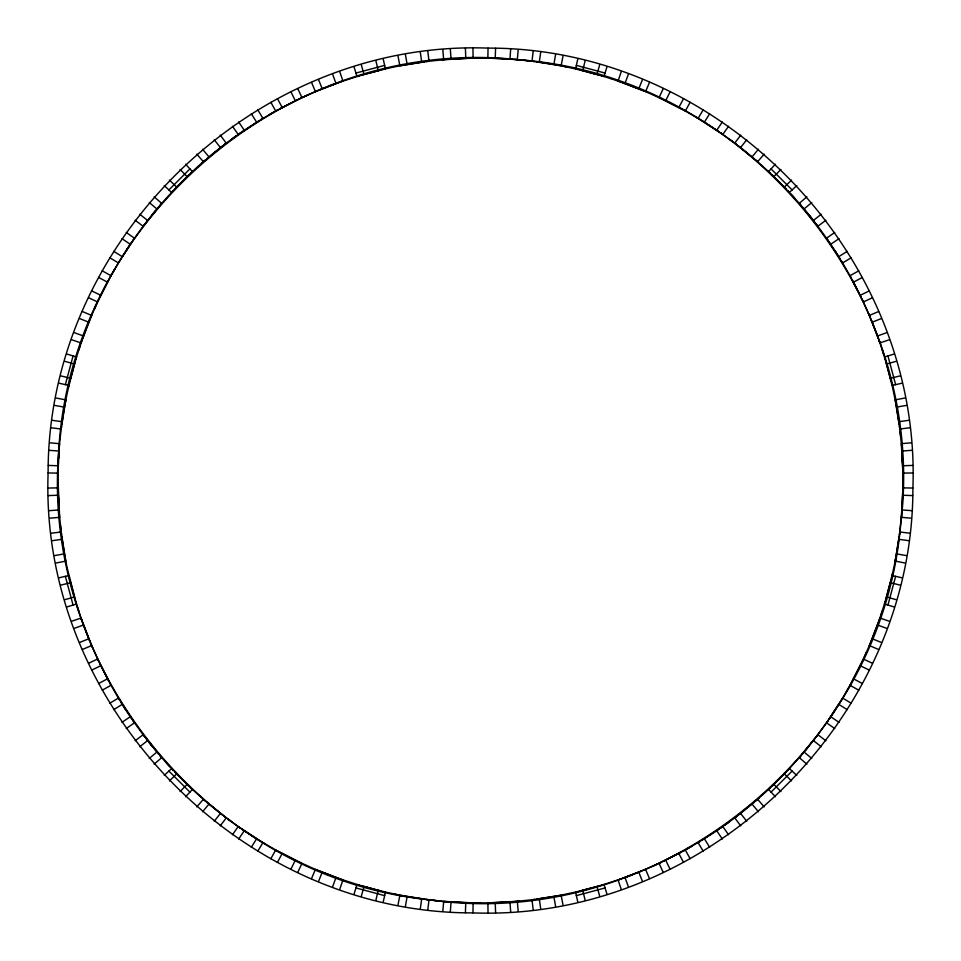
<?xml version="1.0" encoding="UTF-8"?>
<svg xmlns="http://www.w3.org/2000/svg" width="961" height="961" viewBox="0 0 961 961"><rect width="100%" height="100%" fill="white"/><g stroke="black" fill="none" stroke-linecap="round" stroke-linejoin="round"><path stroke-width="1.44" d="M48.11 472.956C39.389 705.542 240.202 913.491 472.956 912.89C705.542 921.611 913.491 720.798 912.89 488.044C921.611 255.458 720.798 47.509 488.044 48.11C255.458 39.389 47.509 240.202 48.11 472.956L58.092 473.124C57.744 233.787 279.363 34.284 517.318 59.642C746.961 75.006 929.395 296.3 900.661 524.658C881.285 754.001 656.831 932.542 429.014 899.82C205.546 876.828 32.446 659.174 60.351 436.258M58.032 480.5L58.165 470.422M472.956 912.89L473.124 902.908L443.682 901.358L426.324 899.46M488.044 48.11L487.876 58.092L517.318 59.642L534.676 61.54M58.225 468.427L59.282 448.331M901.718 512.669L902.775 492.573M902.835 490.578L902.835 470.458M465.412 912.686L465.761 902.715L448.331 901.718M502.687 58.609L495.215 58.285L495.588 48.314M58.609 458.385L58.921 453.34M902.079 507.66L902.391 502.615M450.337 911.893L451.033 901.947M502.615 58.609L509.979 59.065L510.663 49.107M59.438 446.348L59.63 443.706L49.696 442.805M901.562 514.652L899.46 534.676M442.805 911.304L443.682 901.358L446.348 901.562M518.195 49.696L517.318 59.642L514.652 59.438M60.339 436.342L61.54 426.324M427.801 909.731L429.014 899.82L399.884 895.208L382.826 891.508M533.199 51.269L531.986 61.18L561.116 65.792L578.174 69.492M61.792 424.354L63.246 414.335M899.208 536.646L896.048 556.527M420.317 908.746L421.699 898.859M539.301 62.141L540.683 52.254M69.492 382.826L65.78 399.92L61.18 429.014L51.269 427.801M891.508 578.174L895.208 561.092L899.82 531.986L909.731 533.199M64.952 404.473L63.234 414.407M405.41 906.379L407.14 896.553L424.354 899.208M546.593 63.234L553.872 64.447L555.59 54.621M65.78 399.92L65.312 402.515L65.792 399.908L55.99 397.986M895.22 561.08L895.688 558.485L895.208 561.092L905.01 563.014M397.986 905.01L399.884 895.208L402.515 895.688M563.014 55.99L561.116 65.792L558.485 65.312M68.363 387.727L76.484 356.987L66.946 354.068M894.054 606.932L884.516 604.013L892.637 573.273M383.223 901.862L385.469 892.144L356.987 884.516L354.068 894.054M606.932 66.946L604.013 76.484L575.531 68.856L577.777 59.138M69.961 380.892L70.573 378.322L60.891 375.883M890.427 582.678L891.039 580.108M375.883 900.109L378.298 890.427L361.456 885.826M585.117 60.891L582.702 70.573L580.108 69.961M70.573 378.322L72.447 371.078M900.109 585.117L890.427 582.702L885.826 599.544M71.162 376.063L75.174 361.456M888.577 589.838L889.838 584.937M59.138 383.223L65.36 384.652L73.06 355.942M887.94 605.058L895.64 576.348L901.862 577.777M361.3 896.193L364.051 886.607M599.7 64.807L596.949 74.393L589.838 72.423M75.739 359.546L81.961 340.398M885.261 601.454L879.039 620.602M75.967 358.741L76.484 356.987M884.516 604.013L885.033 602.259M78.706 349.948L80.316 345.155M880.684 615.845L882.294 611.052M339.714 889.393L342.957 879.952L315.424 869.381L299.508 862.221M621.287 71.607L618.043 81.048L645.576 91.619L661.492 98.779M82.622 338.524L86.118 329.022M871.171 641.263L878.378 622.476M332.59 886.871L336.002 877.489L319.737 871.171M641.263 89.829L624.962 83.499L628.41 74.129M98.779 299.508L91.607 315.46L81.048 342.957L71.607 339.714M862.221 661.492L869.393 645.552L879.952 618.043L889.393 621.287M89.829 319.737L86.094 329.094M318.499 881.465L322.235 872.204M638.765 88.796L642.501 79.535M90.598 317.899L91.607 315.448L82.43 311.532M878.57 649.468L869.381 645.576L870.402 643.101M90.911 317.118L91.619 315.424M869.381 645.576L870.089 643.882M311.532 878.57L315.424 869.381L317.899 870.402M649.468 82.43L645.576 91.619L643.101 90.598M94.55 308.661L96.653 304.072M864.347 656.928L866.45 652.339M297.742 872.432L301.958 863.386L275.687 850.005L260.599 841.211M663.258 88.568L659.042 97.614L685.313 110.996L700.401 119.789M99.644 297.718L104.112 288.636M852.227 681.217L861.356 663.282M290.931 869.188L295.303 860.215L279.783 852.227M681.217 108.773L665.673 100.773L670.069 91.812M108.773 279.783L104.076 288.708M277.477 862.329L282.162 853.524M678.838 107.476L683.523 98.671M109.722 278.029L119.789 260.599M851.278 682.971L846.365 691.74M270.846 858.726L275.687 850.005L278.029 851.278M690.154 102.274L685.313 110.996L682.971 109.722M112.137 273.681L114.671 269.2M848.863 687.319L841.211 700.401M257.776 851.182L262.918 842.629L238.184 826.568L224.105 816.249M736.895 144.751L722.804 134.42L698.082 118.371L703.224 109.818M120.834 258.905L131.801 242.028M829.199 718.972L840.166 702.095M251.338 847.242L256.623 838.773L242.028 829.199M718.972 131.801L704.353 122.215L709.662 113.758M126.191 250.401L128.99 246.196M832.01 714.804L834.809 710.599M238.676 839.013L244.262 830.748M716.738 130.252L722.324 121.987M132.918 240.382L144.751 224.105M828.082 720.618L816.249 736.895M232.454 834.737L238.184 826.568L240.382 828.082M720.618 132.918L722.792 134.42L728.546 126.263M220.249 825.871L226.255 817.895L203.336 799.348L196.789 806.88M740.751 135.129L734.745 143.105L757.664 161.652L764.211 154.12M145.964 222.52L158.637 206.879M802.363 754.121L815.036 738.48M214.255 821.271L220.405 813.414L206.879 802.363M754.121 158.637L740.583 147.574L746.745 139.729M152.174 214.627L155.406 210.735M805.594 750.265L808.826 746.373M202.531 811.781L208.945 804.129M752.055 156.871L758.469 149.219M159.922 205.366L173.388 190.41M801.078 755.634L787.612 770.59M185.569 796.777L192.38 789.474L166.541 763.19M794.459 197.81L768.62 171.526L775.431 164.223M174.758 188.969L181.821 181.713M772.007 786.266L786.242 772.031M174.734 772.007L187.047 784.416L180.091 791.576M786.266 188.993L773.953 176.584L780.909 169.424M164.223 185.569L168.908 189.93L189.93 168.908L185.569 164.223M775.431 796.777L771.07 792.092L792.092 771.07L796.777 775.431M188.993 174.734L181.773 181.773M169.424 780.909L176.596 773.977M791.576 180.091L784.404 187.023M190.434 173.364L197.87 166.493M770.566 787.636L755.598 801.102M164.223 775.431L171.526 768.62L173.364 770.566M796.777 185.569L789.474 192.38L787.636 190.434M197.81 166.541L205.402 159.898M720.582 828.094L734.769 817.883L759.394 797.798M201.606 163.202L226.255 143.105L240.418 132.906M154.12 764.211L161.652 757.664L143.105 734.745L132.906 720.582M806.88 196.789L799.348 203.336L817.895 226.255L828.094 240.418M206.915 158.613L214.687 152.126M738.444 815.06L754.085 802.387M149.219 758.469L156.871 752.055L145.94 738.444M815.06 222.556L804.117 208.921L811.781 202.531M222.556 145.94L214.627 152.174M139.729 746.745L147.586 740.595M813.414 220.405L821.271 214.255M224.129 144.727L226.231 143.117L220.249 135.129M740.751 825.871L734.745 817.895L736.871 816.273M224.802 144.21L226.255 143.105M734.745 817.895L736.198 816.79M135.129 740.751L143.105 734.745L144.727 736.871M825.871 220.249L817.895 226.255L816.273 224.129M232.178 138.708L236.298 135.789M724.702 825.211L728.822 822.292M126.263 728.546L134.432 722.816L118.371 698.082L109.71 682.935M834.737 232.454L826.568 238.184L842.629 262.918L851.29 278.065M242.052 131.777L258.941 120.81M718.948 829.223L702.059 840.19M121.987 722.324L130.252 716.738M830.748 244.262L839.013 238.676M113.758 709.662L122.227 704.377L131.777 718.948M829.223 242.052L838.785 256.635L847.242 251.338M260.635 119.777L278.065 109.71M700.365 841.223L682.935 851.29M109.818 703.224L118.371 698.082L119.777 700.365M851.182 257.776L842.629 262.918L841.223 260.635M269.26 114.635L273.669 112.149M687.331 848.851L691.74 846.365M102.274 690.154L110.996 685.313L97.614 659.042L90.586 643.065M858.726 270.846L850.005 275.687L863.386 301.958L870.414 317.935M279.819 108.761L297.754 99.62M663.246 861.38L681.181 852.239M98.671 683.523L107.476 678.838L99.62 663.246M861.38 297.754L853.512 282.138L862.329 277.477M91.812 670.069L100.785 665.697M860.215 295.303L869.188 290.931M299.544 98.767L317.935 90.586M661.456 862.233L652.339 866.45M88.568 663.258L97.614 659.042L98.767 661.456M872.432 297.742L863.386 301.958L862.233 299.544M304.06 96.665L308.733 94.514M656.94 864.335L643.065 870.414M82.43 649.468L91.619 645.576L81.048 618.043L75.727 601.418M885.273 359.582L879.952 342.933L869.381 315.424L878.57 311.532M319.773 89.817L338.56 82.61M622.44 878.39L641.227 871.183M79.535 642.501L88.796 638.765L82.61 622.44M878.39 338.56L872.204 322.223L881.465 318.499M329.179 86.058L333.839 84.328M627.161 876.672L631.821 874.942M74.129 628.41L83.511 624.998M877.489 336.002L886.871 332.59M340.434 81.949L359.582 75.727M620.566 879.051L601.418 885.273M71.607 621.287L81.048 618.043L81.949 620.566M879.051 340.434L879.94 342.933L889.393 339.714M66.946 606.932L76.484 604.013L67.246 568.263M895.7 402.551L892.132 385.445L884.516 356.987L894.054 354.068M361.492 75.162L364.027 74.405L361.3 64.807M596.973 886.595L599.508 885.838M64.807 599.7L74.393 596.949L75.162 599.508M896.193 361.3L886.607 364.051L891.051 380.928M380.928 69.949L364.027 74.405M580.072 891.051L596.973 886.595L599.7 896.193M354.068 66.946L355.942 73.06L384.652 65.36L383.223 59.138M577.777 901.862L576.348 895.64L605.058 887.94L606.932 894.054M371.234 72.399L376.051 71.162M584.949 889.838L589.766 888.601M60.891 585.117L70.573 582.702L74.405 596.973M900.109 375.883L890.427 378.298M382.862 69.492L392.737 67.246M578.138 891.508L558.449 895.7M59.138 577.777L68.856 575.531L69.492 578.138M901.862 383.223L892.144 385.469L891.508 382.862M392.665 67.258L402.551 65.3M55.99 563.014L65.792 561.116L61.18 531.986L59.426 514.615M905.01 397.986L895.208 399.884L899.82 429.014L901.574 446.385M404.509 64.94L421.711 62.141L420.317 52.254M536.61 899.208L556.491 896.06M54.621 555.59L64.447 553.86L62.141 539.289M899.208 424.39L896.553 407.116L906.379 405.41M52.254 540.683L62.141 539.301L61.792 536.61M898.859 421.699L908.746 420.317M426.36 61.528L446.385 59.426M534.64 899.472L514.615 901.574M421.711 62.141L424.39 61.792M51.269 533.199L61.18 531.986L61.528 534.64M909.731 427.801L899.82 429.014L899.472 426.36M441.375 59.87L473.124 58.092L490.578 58.165M470.422 902.835L487.9 902.908L519.625 901.13M49.696 518.195L59.642 517.318L58.032 480.416M911.304 442.805L901.358 443.682L902.908 473.124L912.89 472.956M448.367 59.27L468.463 58.225M492.537 902.775L512.633 901.73M49.107 510.663L59.053 509.967L58.225 492.537M902.775 468.463L901.935 451.009L911.893 450.337M48.314 495.588L58.285 495.239M902.715 465.761L912.686 465.412M470.458 58.165L473.1 58.092L472.956 48.11M488.044 912.89L487.876 902.908L490.542 902.835M471.298 58.14L473.124 58.092M487.876 902.908L489.702 902.86M48.11 488.044L58.092 487.876L58.165 490.542M480.5 58.032L485.557 58.08M475.443 902.92L480.5 902.968M912.89 488.044L902.908 487.876L901.358 517.318L911.304 518.195M492.573 58.225L495.215 58.285M465.785 902.715L468.427 902.775M48.314 465.412L58.285 465.761M902.715 495.239L912.686 495.588M49.107 450.337L59.053 451.033M901.947 509.967L911.893 510.663M509.979 59.065L512.669 59.282M524.658 60.339L529.679 60.927M431.321 900.073L436.342 900.661M536.646 61.792L546.665 63.246M52.254 420.317L62.141 421.699M898.859 539.301L908.746 540.683M54.621 405.41L64.447 407.14M896.553 553.86L906.379 555.59M553.872 64.447L556.527 64.952M404.473 896.048L407.128 896.553M563.374 66.261L568.419 67.282M392.581 893.718L397.626 894.739M892.144 575.531L895.64 576.348M65.36 384.652L68.856 385.469M378.322 890.427L380.892 891.039M582.678 70.573L594.715 73.781M576.348 65.36L605.058 73.06M355.942 887.94L384.652 895.64M366.285 887.219L371.162 888.577M64.807 361.3L74.393 364.051M896.193 599.7L886.607 596.949M601.454 75.739L611.124 78.73M359.546 885.261L340.398 879.039M596.961 74.393L599.544 75.174M611.052 78.706L620.602 81.961M622.476 82.622L624.974 83.499M336.038 877.501L338.524 878.378M74.129 332.59L83.511 336.002M877.489 624.998L886.871 628.41M631.906 86.094L636.602 87.956M324.398 873.044L329.094 874.906M79.535 318.499L88.796 322.235M872.204 638.765L881.465 642.501M88.568 297.742L97.614 301.958L110.996 275.687L102.274 270.846M872.432 663.258L863.386 659.042L850.005 685.313L858.726 690.154M663.282 99.644L665.673 100.773M295.327 860.227L297.718 861.356M91.812 290.931L100.785 295.303M860.215 665.697L869.188 670.069M98.671 277.477L107.476 282.162M853.524 678.838L862.329 683.523M696.088 117.206L698.094 118.383M262.906 842.617L264.912 843.794M109.818 257.776L118.371 262.918L134.432 238.184L126.263 232.454M851.182 703.224L842.629 698.082L826.568 722.816L834.737 728.546M702.095 120.834L704.353 122.203M256.647 838.797L258.905 840.166M113.758 251.338L122.227 256.623M838.773 704.377L847.242 709.662M121.987 238.676L130.252 244.262M830.748 716.738L839.013 722.324M721.315 133.399L722.816 134.432M238.184 826.568L239.685 827.601M728.882 138.756L732.883 141.723M228.117 819.277L232.118 822.244M135.129 220.249L143.105 226.255L161.652 203.336L154.12 196.789M825.871 740.751L817.895 734.745L799.348 757.664L806.88 764.211M738.48 145.964L740.571 147.574M220.429 813.426L222.52 815.036M139.729 214.255L147.586 220.405M813.414 740.595L821.271 746.745M149.219 202.531L156.871 208.945M804.129 752.055L811.781 758.469M755.634 159.922L770.59 173.388M205.366 801.078L190.41 787.612M792.092 771.07L789.474 768.62L768.62 789.474L771.07 792.092M168.908 189.93L171.526 192.38L192.38 171.526L189.93 168.908M772.031 174.758L773.953 176.584M187.047 784.416L188.969 786.242M176.596 187.023L169.424 180.091M784.404 773.977L791.576 780.909M771.07 168.908L792.092 189.93M168.908 771.07L189.93 792.092M180.091 169.424L187.023 176.596M780.909 791.576L773.977 784.404M791.023 194.086L801.102 205.402M169.977 766.914L159.898 755.598M196.789 154.12L203.336 161.652M757.664 799.348L764.211 806.88M802.387 206.915L804.117 208.921M156.883 752.079L158.613 754.085M202.531 149.219L208.945 156.871M752.055 804.129L758.469 811.781M808.826 214.627L811.961 218.591M149.039 742.409L152.174 746.373M214.255 139.729L220.405 147.586M740.595 813.414L746.745 821.271M232.454 126.263L238.184 134.432L262.918 118.371L257.776 109.818M728.546 834.737L722.816 826.568L698.082 842.629L703.224 851.182M238.676 121.987L244.262 130.252M716.738 830.748L722.324 839.013M834.857 250.473L837.524 254.677M123.476 706.323L126.143 710.527M251.338 113.758L256.623 122.227M704.377 838.773L709.662 847.242M838.785 256.635L840.19 258.941M120.81 702.059L122.215 704.365M270.846 102.274L275.687 110.996L301.958 97.614L297.742 88.568M690.154 858.726L685.313 850.005L659.042 863.386L663.258 872.432M852.239 279.819L853.5 282.138M107.488 678.862L108.761 681.181M277.477 98.671L282.162 107.476M678.838 853.524L683.523 862.329M290.931 91.812L295.303 100.785M665.697 860.215L670.069 869.188M868.456 313.31L869.393 315.436M91.607 645.564L92.544 647.69M311.532 82.43L315.424 91.619L342.957 81.048L339.714 71.607M649.468 878.57L645.576 869.381L618.043 879.952L621.287 889.393M871.183 319.773L872.192 322.211M88.796 638.777L89.817 641.227M318.499 79.535L322.235 88.796M638.765 872.204L642.501 881.465M332.59 74.129L336.002 83.511M624.998 877.489L628.41 886.871M879.339 341.227L879.952 342.957M81.048 618.043L81.661 619.773M882.318 350.02L883.808 354.777M77.192 606.223L78.682 610.98M605.058 887.94L604.013 884.516L575.531 892.144L576.348 895.64M355.942 73.06L356.987 76.484L385.469 68.856L384.652 65.36M885.838 361.492L886.595 364.027M887.94 355.942L895.64 384.652M65.36 576.348L73.06 605.058M375.883 60.891L378.298 70.573M585.117 900.109L582.702 890.427M69.949 580.072L70.573 582.69M67.258 568.335L65.3 558.449M397.986 55.99L399.884 65.792L429.014 61.18L427.801 51.269M563.014 905.01L561.116 895.208L531.986 899.82L533.199 909.731M896.06 404.509L896.541 407.104M64.447 553.884L64.94 556.491M405.41 54.621L407.14 64.447M553.86 896.553L555.59 906.379M539.301 898.859L540.683 908.746M900.073 431.309L900.661 436.414M60.339 524.586L60.927 529.691M442.805 49.696L443.682 59.642M517.318 901.358L518.195 911.304M901.73 448.367L901.935 450.997M59.065 509.991L59.27 512.633M450.337 49.107L451.033 59.053M509.967 901.947L510.663 911.893M902.403 458.469L902.607 463.442M58.393 497.558L58.597 502.531M465.412 48.314L465.761 58.285M495.239 902.715L495.588 912.686"/></g></svg>
